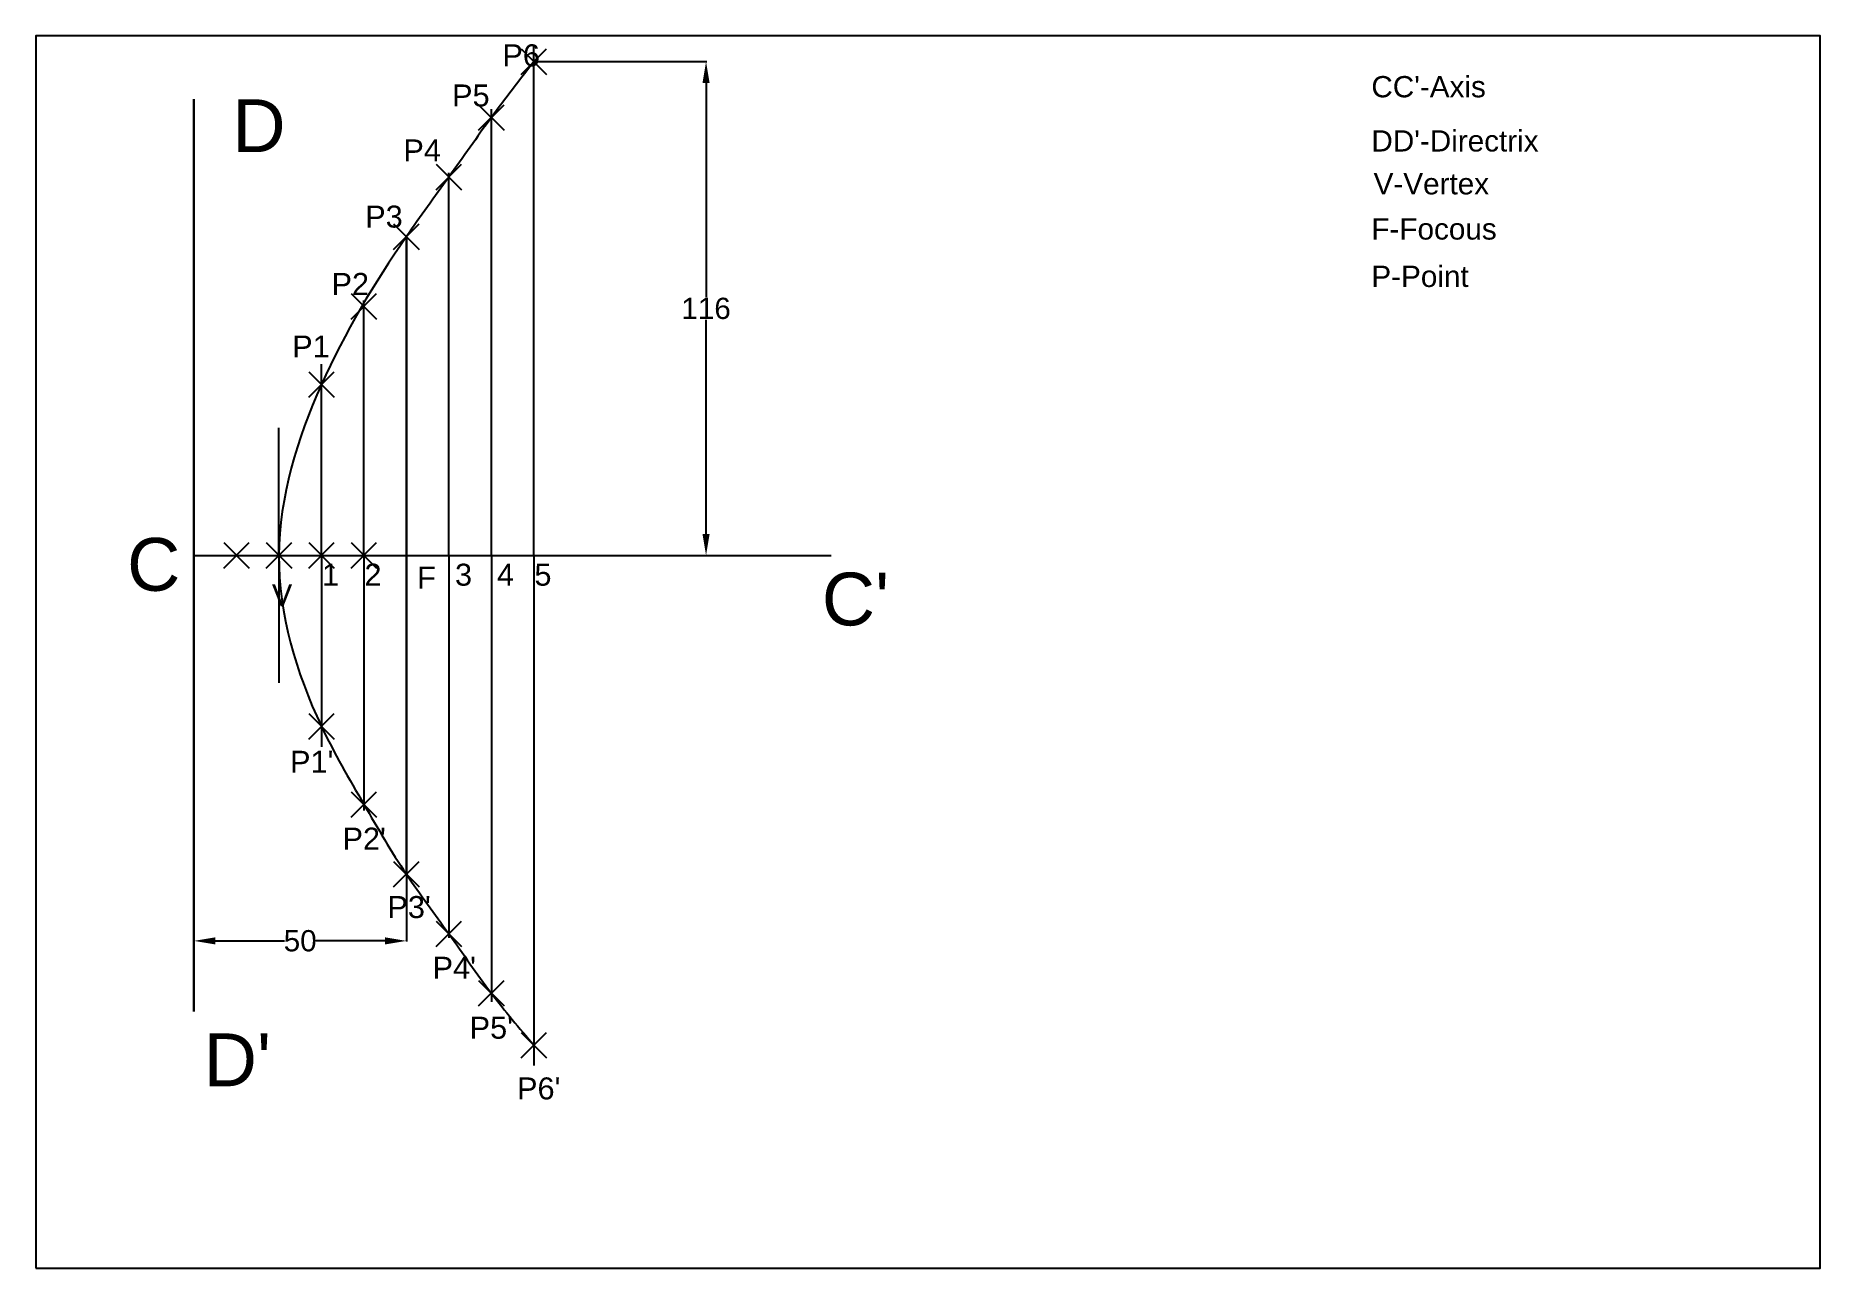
# Model space of a CAD drawing. Header units: inches. Extents: x 2 to 422, y 2 to 292.
import ezdxf

# ---------------------------------------------------------------- set-up
doc = ezdxf.new("R2010")
doc.units = ezdxf.units.IN
doc.header["$MEASUREMENT"] = 0
doc.header["$PDMODE"] = 3
doc.header["$PDSIZE"] = 3
doc.styles.get("Standard").update_dxf_attribs({"font": 'arial.ttf'})
doc.dimstyles.get("Standard").update_dxf_attribs({"dimtxt": 5, "dimasz": 5, "dimexe": 0.18, "dimexo": 0.0625, "dimgap": 0.09, "dimtad": 0, "dimtih": 1, "dimtoh": 1, "dimdec": 0, "dimzin": 0, "dimdsep": 46, "dimtxsty": 'Standard', "dimcen": 0.09, "dimadec": 0, "dimazin": 0, "dimtfac": 1, "dimtdec": 0, "dimtofl": 0, "dimtmove": 0, "dimatfit": 3, "dimfxl": 1, "dimtolj": 1, "dimtzin": 0, "dimarcsym": 0})

# ---------------------------------------------------------------- blocks, each defined once
blk = doc.blocks.new('*D8')
at = {"color": 0, "lineweight": -2, "transparency": 16777216}
for p, q in [((39.45, 170), (39.45, 79.19)), ((89.45, 170), (89.45, 79.19)), ((44.45, 79.37), (60.79, 79.37)), ((84.45, 79.37), (68.11, 79.37))]:
    blk.add_line(p, q, dxfattribs=at)
at = {"color": 0, "transparency": 16777216}
for points in [[(44.45, 80.2), (44.45, 78.54), (39.45, 79.37)], [(84.45, 80.2), (84.45, 78.54), (89.45, 79.37)]]:
    blk.add_solid(points, dxfattribs=at)
at = {"layer": 'Defpoints', "color": 0, "transparency": 16777216}
for p in [(39.45, 170.06), (89.45, 170.06), (89.45, 79.37)]:
    blk.add_point(p, dxfattribs=at)
at = {"color": 0, "transparency": 16777216, "insert": (64.45, 79.37), "char_height": 5, "attachment_point": 5}
blk.add_mtext('\\A1;50', dxfattribs=at)
blk = doc.blocks.new('*D9')
at = {"color": 0, "lineweight": -2, "transparency": 16777216}
for p, q in [((119.51, 286.24), (160.15, 286.24)), ((159.97, 281.24), (159.97, 230.8)), ((159.97, 175.06), (159.97, 225.51)), ((119.51, 170.06), (160.15, 170.06))]:
    blk.add_line(p, q, dxfattribs=at)
at = {"color": 0, "transparency": 16777216}
for points in [[(159.14, 281.24), (160.8, 281.24), (159.97, 286.24)], [(159.14, 175.06), (160.8, 175.06), (159.97, 170.06)]]:
    blk.add_solid(points, dxfattribs=at)
at = {"layer": 'Defpoints', "color": 0, "transparency": 16777216}
for p in [(119.45, 286.24), (159.97, 286.24), (119.45, 170.06)]:
    blk.add_point(p, dxfattribs=at)
at = {"color": 0, "transparency": 16777216, "insert": (159.97, 228.15), "char_height": 5, "attachment_point": 5}
blk.add_mtext('\\A1;116', dxfattribs=at)

msp = doc.modelspace()

# ---------------------------------------------------------------- linework, layer by layer
for p, q in [((119.45, 170.06), (119.45, 290.06)), ((39.45, 277.38), (39.45, 62.75)), ((39.45, 62.75), (39.45, 277.38)), ((39.45, 62.75), (39.45, 277.38)), ((39.45, 277.38), (39.45, 62.75)), ((39.45, 62.75), (39.45, 277.38)), ((39.45, 277.38), (39.45, 62.75)), ((39.45, 277.38), (39.45, 62.75)), ((39.45, 62.75), (39.45, 277.38)), ((109.45, 170.06), (109.45, 275.06)), ((99.45, 170.06), (99.45, 260.06)), ((89.45, 245.06), (89.45, 95.06)), ((89.45, 95.06), (89.45, 245.06)), ((79.45, 170.06), (79.45, 230.06)), ((69.45, 170.06), (69.45, 215.06)), ((59.45, 170.06), (59.45, 200.06)), ((59.45, 170.06), (59.45, 200.06)), ((89.45, 170.06), (89.45, 200.06)), ((39.45, 170.06), (189.45, 170.06)), ((39.45, 170.06), (189.45, 170.06)), ((59.45, 170.06), (59.45, 140.06)), ((59.45, 170.06), (59.45, 140.06)), ((69.45, 170.06), (69.45, 125.06)), ((79.45, 170.06), (79.45, 110.06)), ((89.45, 170.06), (89.45, 140.06)), ((99.45, 170.06), (99.45, 80.06)), ((109.45, 170.06), (109.45, 65.06)), ((119.45, 170.06), (119.45, 50.06)), ((422.2, 2.34), (422.2, 67.34)), ((422.2, 2.34), (422.2, 67.34)), ((242.2, 2.34), (422.2, 2.34)), ((422.2, 2.34), (422.2, 2.34)), ((422.2, 2.34), (422.2, 2.34))]:
    msp.add_line(p, q)
msp.add_lwpolyline([(2.2, 2.34), (422.2, 2.34), (422.2, 292.34), (2.2, 292.34)], close=True)
msp.add_spline([(119.45, 286.24), (109.45, 273.08), (99.45, 259.09), (89.45, 245.06), (69.45, 210.27), (59.45, 170.06), (69.45, 129.85), (79.45, 111.47), (89.45, 95.06), (99.45, 81.04), (109.45, 67.05), (119.45, 54.83)], degree=3)
for p in [(119.45, 286.24), (109.45, 273.08), (99.45, 259.09), (89.45, 245.06), (79.45, 228.66), (69.45, 210.27), (49.45, 170.06), (49.45, 170.06), (59.45, 170.06), (59.45, 170.06), (69.45, 170.06), (69.45, 170.06), (79.45, 170.06), (79.45, 170.06), (69.45, 129.85), (79.45, 111.47), (89.45, 95.06), (99.45, 81.04), (109.45, 67.05), (119.45, 54.83)]:
    msp.add_point(p)

# ---------------------------------------------------------------- texts
at = {"attachment_point": 1}
for s, insert, char_height in [('P6', (112.04, 290.31), 5.169), ("CC'-Axis", (316.55, 282.84), 5), ('P5', (100.2, 280.86), 5.169), ("DD'-Directrix", (316.55, 270.09), 5), ('P4', (88.74, 267.93), 5.169), ('V-Vertex', (317.08, 260), 5), ('P3', (79.75, 252.36), 5.169), ('F-Focous', (316.55, 249.37), 5), ('P2', (71.82, 236.52), 5.169), ('P-Point', (316.55, 238.22), 5), ('P1', (62.57, 221.8), 5.169), ('1', (69.58, 168.11), 5.17), ('2', (79.58, 168.11), 5.17), ('3', (100.89, 168.11), 5.17), ('4', (110.76, 168.11), 5.17), ('5', (119.58, 168.11), 5.17), ('F', (91.95, 167.43), 5.17), ('V', (57.78, 163.28), 5.17), ("P1'", (62.07, 124.09), 5.169), ("P2'", (74.41, 106.01), 5.169), ("P3'", (84.98, 89.91), 5.169), ("P4'", (95.61, 75.63), 5.169), ("P5'", (104.33, 61.52), 5.169), ("P6'", (115.49, 47.24), 5.169)]:
    msp.add_mtext(s, dxfattribs=dict(at, insert=insert, char_height=char_height))
for s, insert, char_height, attachment_point in [('D', (48.48, 277.38), 12.43, 1), ('C', (23.71, 161.56), 12.43, 7), ("C'", (187.22, 153.41), 12.425, 7), ("D'", (41.75, 57.6), 12.425, 1)]:
    msp.add_mtext_dynamic_manual_height_columns(s, width=6.962, gutter_width=62.13, heights=[0], dxfattribs=dict(insert=insert, char_height=char_height, attachment_point=attachment_point))

# ---------------------------------------------------------------- dimensions: what is measured, and where the dimension line sits
dim = msp.add_linear_dim(base=(159.97, 286.24), p1=(119.45, 170.06), p2=(119.45, 286.24), angle=90, dimstyle='Standard')
dim.commit()
dim.dimension.update_dxf_attribs({"geometry": '*D9', "text_midpoint": (159.97, 228.15)})
dim = msp.add_linear_dim(base=(89.45, 79.37), p1=(39.45, 170.06), p2=(89.45, 170.06), dimstyle='Standard')
dim.commit()
dim.dimension.update_dxf_attribs({"geometry": '*D8', "text_midpoint": (64.45, 79.37)})

doc.saveas('drawing.dxf')
